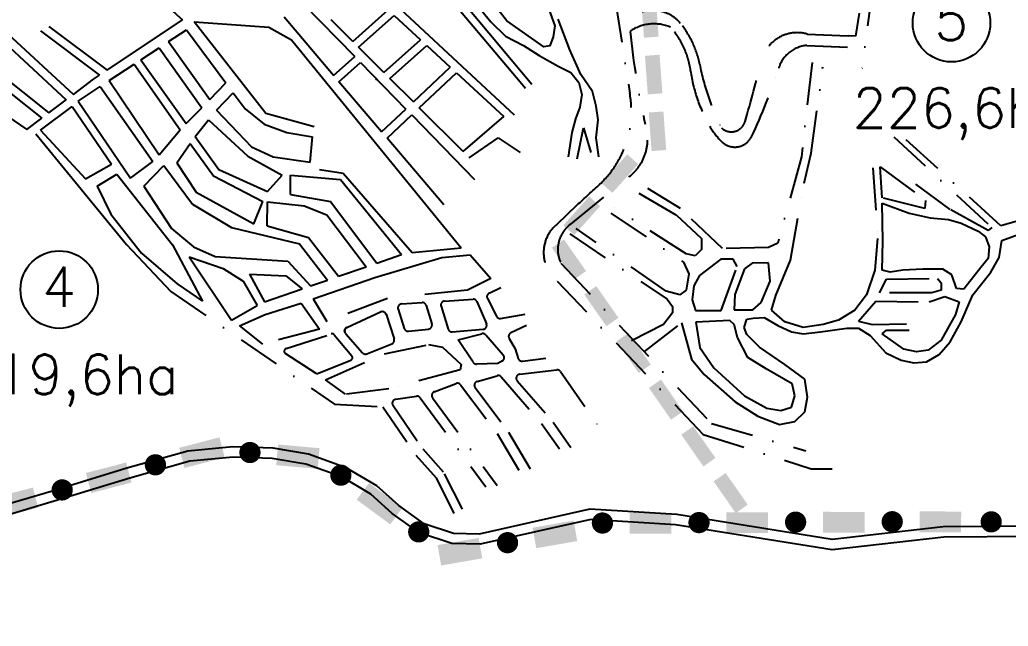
# Model space of a CAD drawing. Extents: x 549522 to 568491, y 7511769 to 7521280.
# Drawn here: x 555308 to 557048, y 7513205 to 7514272 of the extents above; entities that cross this region are included whole.
import ezdxf
from ezdxf.enums import TextEntityAlignment as Align

# ---------------------------------------------------------------- set-up
doc = ezdxf.new("R2010")
doc.units = 0
doc.header["$LTSCALE"] = 150
doc.header["$MEASUREMENT"] = 0
doc.linetypes.add('DASHDOT', pattern=[1, 0.5, -0.25, 0, -0.25])
for name, color, linetype in [('HATCH', 150, 'CONTINUOUS'), ('LIMITE-BACIA', 3, 'CONTINUOUS'), ('LIMITE-PROJETO', 1, 'CONTINUOUS'), ('PROJECAO2', 7, 'DASHDOT'), ('RUA', 7, 'CONTINUOUS'), ('TEXTO2', 5, 'CONTINUOUS')]:
    doc.layers.add(name, color=color, linetype=linetype)
doc.styles.get("Standard").update_dxf_attribs({"font": 'ROMANSBR.SHX'})

# ---------------------------------------------------------------- blocks, each defined once
blk = doc.blocks.new('C')
at = {"layer": 'LIMITE-BACIA'}
blk.add_solid([(-33.9, -12.9), (-34, 12.9), (34.2, -12.6), (34, 13.2)], dxfattribs=at)
blk = doc.blocks.new('R')
at = {"layer": 'LIMITE-PROJETO', "const_width": 18.7}
blk.add_lwpolyline([(-75.2, 0.3, 1), (-93.9, 0.4, 1)], format="xyb", close=True, dxfattribs=at)
at = {"layer": 'LIMITE-PROJETO'}
blk.add_solid([(36.9, 17.7), (36.6, -18.8), (-36.4, 18.3), (-36.6, -18.3)], dxfattribs=at)

msp = doc.modelspace()

# ---------------------------------------------------------------- hatches: boundary and pattern name
at = {"layer": 'HATCH'}
h = msp.add_hatch(dxfattribs=at)
h.set_pattern_fill('ANSI31', color=256, scale=25, style=0)
h.set_pattern_definition([(45, (0, 17552.9602), (-2.2097086912, 2.2097086912), [])])
h.paths.add_polyline_path([(558788.8, 7515520.7), (558801.3, 7515519.9), (558811.3, 7515516), (558878.7, 7515439), (558881.3, 7515433.4), (558881.3, 7515424.8), (558878.7, 7515418.7), (558871.4, 7515418.7), (558861.9, 7515423.5), (558792.7, 7515499.5), (558787.5, 7515504.7), (558785.3, 7515512.1), (558784.9, 7515518.1)], flags=0)
h.paths.add_polyline_path([(557584.9, 7515191.4), (557601.3, 7515215.5), (557620.6, 7515242.5), (557635.5, 7515256.9), (557649, 7515267.5), (557661.1, 7515272.3), (557670.7, 7515274.2), (557681.8, 7515275.2), (557689.5, 7515273.3), (557694.8, 7515268.9), (557696.7, 7515260.3), (557694.8, 7515252.1), (557688.5, 7515243), (557681.3, 7515231.4), (557667.8, 7515217.4), (557652.9, 7515204.4), (557638.4, 7515192.4), (557624.9, 7515181.3), (557611.4, 7515170.7), (557602.3, 7515163.5), (557594.6, 7515160.2), (557585.4, 7515159.7), (557578.7, 7515161.6), (557574.8, 7515165.9), (557574.8, 7515172.7), (557577.2, 7515178.9)], flags=16)
h.paths.add_polyline_path([(558115.4, 7515513.7), (558035.3, 7515575.5), (558035.7, 7515576.2), (558057.8, 7515605.1), (558090.2, 7515623.9), (558119.2, 7515637.5), (558143.1, 7515654.5), (558210.7, 7515704.9), (558247, 7515721), (558299.5, 7515734.5), (558322, 7515731.2), (558352.7, 7515729.5), (558373.6, 7515734.5), (558415.8, 7515748.2), (558456.7, 7515765.3), (558478.9, 7515773.8), (558494.2, 7515785.7), (558523.7, 7515798), (558550.4, 7515797.6), (558572.3, 7515789.9), (558608.4, 7515765.3), (558643, 7515733.3), (558708.2, 7515640.1), (558726, 7515622.2), (558775.4, 7515584.7), (558825.4, 7515544.3), (558876, 7515484.2), (559013.9, 7515307.6), (559102.7, 7515189.5), (559170.9, 7515082.2), (559225.4, 7515002.1), (559323.6, 7514841.1), (559397.4, 7514688.7), (559421.5, 7514661.4), (559465.8, 7514620.6), (559481.1, 7514606.9), (559503.2, 7514596.6), (559528.9, 7514593.3), (559553.3, 7514596.6), (559573.2, 7514606.9), (559617.5, 7514639.3), (559643.6, 7514668.8), (559716.4, 7514758.5), (559803.3, 7514864.1), (559862.9, 7514939.1), (560024.4, 7515156.3), (560242.1, 7515543.3), (560370.9, 7515698.8), (560401.6, 7515731.2), (560456.1, 7515763.5), (560507.3, 7515787.4), (560563.5, 7515804.4), (560626.3, 7515811.8), (560706.7, 7515814.7), (560780, 7515812.9), (560856.7, 7515801), (560989.6, 7515770.4), (561132.8, 7515721), (561221.5, 7515686.9), (561316.9, 7515640.9), (561403.9, 7515594.9), (561452, 7515561.5), (561492.5, 7515521.7), (561579.4, 7515436.5), (561630.6, 7515378.6), (561666.8, 7515346.8), (561782.3, 7515252.5), (561865.8, 7515187.8), (561916.9, 7515153.7), (561951.5, 7515135.3), (561983.4, 7515119.7), (562331.1, 7514990.2), (562373.7, 7514962.9), (562429.4, 7514907.1), (562569.6, 7514724.8), (562605.6, 7514687), (562645.9, 7514658.6), (562680.6, 7514647.8), (562713.8, 7514645.1), (562912.4, 7514701.1), (563130.5, 7514785.2), (563510.5, 7515065.2), (563799.9, 7515305.3), (563941.4, 7515456.6), (564344.5, 7515975), (564452.2, 7516190.4), (564558, 7516441.6), (564606.8, 7516600.9), (564730.2, 7516618.8), (564588, 7516244.9), (564512.2, 7516108.4), (564467.8, 7515995), (564418.3, 7515936.5), (564384.3, 7515855.1), (564295.9, 7515724.5), (564087.8, 7515532.7), (564057.8, 7515484), (563755.5, 7515150.7), (563541.5, 7514956), (563359.2, 7514838.3), (563249.3, 7514749.8), (563017.8, 7514615.2), (562908.4, 7514571.4), (562713.8, 7514553.8), (562678.8, 7514559.2), (562641.2, 7514573.2), (562614.1, 7514584.8), (562581.7, 7514605.2), (562554.1, 7514631.2), (562535.7, 7514659.7), (562505.9, 7514715.6), (562421.4, 7514813.1), (562384, 7514845.4), (562309.3, 7514894.6), (562206.7, 7514937.4), (562116.3, 7514962.9), (562056.7, 7514988.5), (561855.5, 7515088.1), (561752.7, 7515168.1), (561502.7, 7515402.3), (561235.8, 7515586.7), (560918, 7515701.9), (560718.9, 7515732.9), (560603.3, 7515716.4), (560527.5, 7515691.1), (560436.7, 7515624), (560361.3, 7515543.2), (560291.3, 7515403.2), (560067.2, 7515037.3), (559712.9, 7514589.9), (559680.6, 7514547.3), (559653.3, 7514523.5), (559634.5, 7514506.4), (559612.4, 7514492.8), (559568.9, 7514474.9), (559544.2, 7514470.7), (559509.7, 7514474.9), (559479.4, 7514480.9), (559446.2, 7514496), (559406.1, 7514520.1), (559361.8, 7514552.4), (559305.2, 7514603.2), (559234, 7514678.5), (559133.4, 7514797.7), (559031, 7514932.4), (558759, 7515370.4), (558732.8, 7515404.1), (558705.6, 7515429.7), (558695.3, 7515439.9), (558686.8, 7515474), (558676.6, 7515502.9), (558656.1, 7515537), (558628.9, 7515564.2), (558611.8, 7515579.6), (558594.8, 7515588.1), (558579.4, 7515591.5), (558555.6, 7515591.5), (558531.7, 7515579.6), (558499.3, 7515557.4), (558477.1, 7515533.6), (558460.1, 7515520), (558442.4, 7515505.8), (558431.1, 7515501.2), (558411.3, 7515495.5), (558367.5, 7515502.8), (558344.2, 7515514.9), (558301.6, 7515542.1), (558257.4, 7515560.5), (558220.6, 7515563.5), (558170.9, 7515548.7)])
h.paths.add_polyline_path([(558115.4, 7515513.7), (558035.3, 7515575.5), (558035.7, 7515576.2), (558057.8, 7515605.1), (558090.2, 7515623.9), (558119.2, 7515637.5), (558143.1, 7515654.5), (558210.7, 7515704.9), (558247, 7515721), (558299.5, 7515734.5), (558322, 7515731.2), (558352.7, 7515729.5), (558373.6, 7515734.5), (558415.8, 7515748.2), (558456.7, 7515765.3), (558478.9, 7515773.8), (558494.2, 7515785.7), (558523.7, 7515798), (558550.4, 7515797.6), (558572.3, 7515789.9), (558608.4, 7515765.3), (558643, 7515733.3), (558708.2, 7515640.1), (558726, 7515622.2), (558775.4, 7515584.7), (558825.4, 7515544.3), (558876, 7515484.2), (559013.9, 7515307.6), (559102.7, 7515189.5), (559170.9, 7515082.2), (559225.4, 7515002.1), (559323.6, 7514841.1), (559397.4, 7514688.7), (559421.5, 7514661.4), (559465.8, 7514620.6), (559481.1, 7514606.9), (559503.2, 7514596.6), (559528.9, 7514593.3), (559553.3, 7514596.6), (559573.2, 7514606.9), (559617.5, 7514639.3), (559643.6, 7514668.8), (559716.4, 7514758.5), (559803.3, 7514864.1), (559862.9, 7514939.1), (560024.4, 7515156.3), (560242.1, 7515543.3), (560370.9, 7515698.8), (560401.6, 7515731.2), (560456.1, 7515763.5), (560507.3, 7515787.4), (560563.5, 7515804.4), (560626.3, 7515811.8), (560706.7, 7515814.7), (560780, 7515812.9), (560856.7, 7515801), (560989.6, 7515770.4), (561132.8, 7515721), (561221.5, 7515686.9), (561316.9, 7515640.9), (561403.9, 7515594.9), (561452, 7515561.5), (561492.5, 7515521.7), (561579.4, 7515436.5), (561630.6, 7515378.6), (561666.8, 7515346.8), (561782.3, 7515252.5), (561865.8, 7515187.8), (561916.9, 7515153.7), (561951.5, 7515135.3), (561983.4, 7515119.7), (562331.1, 7514990.2), (562373.7, 7514962.9), (562429.4, 7514907.1), (562569.6, 7514724.8), (562605.6, 7514687), (562645.9, 7514658.6), (562680.6, 7514647.8), (562713.8, 7514645.1), (562912.4, 7514701.1), (563130.5, 7514785.2), (563510.5, 7515065.2), (563799.9, 7515305.3), (563941.4, 7515456.6), (564344.5, 7515975), (564452.2, 7516190.4), (564558, 7516441.6), (564606.8, 7516600.9), (564730.2, 7516618.8), (564588, 7516244.9), (564512.2, 7516108.4), (564467.8, 7515995), (564418.3, 7515936.5), (564384.3, 7515855.1), (564295.9, 7515724.5), (564087.8, 7515532.7), (564057.8, 7515484), (563755.5, 7515150.7), (563541.5, 7514956), (563359.2, 7514838.3), (563249.3, 7514749.8), (563017.8, 7514615.2), (562908.4, 7514571.4), (562713.8, 7514553.8), (562678.8, 7514559.2), (562641.2, 7514573.2), (562614.1, 7514584.8), (562581.7, 7514605.2), (562554.1, 7514631.2), (562535.7, 7514659.7), (562505.9, 7514715.6), (562421.4, 7514813.1), (562384, 7514845.4), (562309.3, 7514894.6), (562206.7, 7514937.4), (562116.3, 7514962.9), (562056.7, 7514988.5), (561855.5, 7515088.1), (561752.7, 7515168.1), (561502.7, 7515402.3), (561235.8, 7515586.7), (560918, 7515701.9), (560718.9, 7515732.9), (560603.3, 7515716.4), (560527.5, 7515691.1), (560436.7, 7515624), (560361.3, 7515543.2), (560291.3, 7515403.2), (560067.2, 7515037.3), (559712.9, 7514589.9), (559680.6, 7514547.3), (559653.3, 7514523.5), (559634.5, 7514506.4), (559612.4, 7514492.8), (559568.9, 7514474.9), (559544.2, 7514470.7), (559509.7, 7514474.9), (559479.4, 7514480.9), (559446.2, 7514496), (559406.1, 7514520.1), (559361.8, 7514552.4), (559305.2, 7514603.2), (559234, 7514678.5), (559133.4, 7514797.7), (559031, 7514932.4), (558759, 7515370.4), (558732.8, 7515404.1), (558705.6, 7515429.7), (558695.3, 7515439.9), (558686.8, 7515474), (558676.6, 7515502.9), (558656.1, 7515537), (558628.9, 7515564.2), (558611.8, 7515579.6), (558594.8, 7515588.1), (558579.4, 7515591.5), (558555.6, 7515591.5), (558531.7, 7515579.6), (558499.3, 7515557.4), (558477.1, 7515533.6), (558460.1, 7515520), (558442.4, 7515505.8), (558431.1, 7515501.2), (558411.3, 7515495.5), (558367.5, 7515502.8), (558344.2, 7515514.9), (558301.6, 7515542.1), (558257.4, 7515560.5), (558220.6, 7515563.5), (558170.9, 7515548.7)], flags=16)
edge = h.paths.add_edge_path()
edge.add_line((558015.6, 7515536), (558069.5, 7515484.6))
edge.add_line((552774.4, 7515293.8), (552926.4, 7515327.7))
edge.add_line((552926.4, 7515327.7), (553073.1, 7515393.4))
edge.add_line((553073.1, 7515393.4), (553467.4, 7515518.2))
edge.add_line((553467.4, 7515518.2), (553530.6, 7515539.9))
edge.add_line((553530.6, 7515539.9), (553611.2, 7515590))
edge.add_line((553611.2, 7515590), (553874.6, 7515740.2))
edge.add_line((553874.6, 7515740.2), (554053.2, 7515818.5))
edge.add_line((554053.2, 7515818.5), (554642.4, 7516074.8))
edge.add_line((554642.4, 7516074.8), (554713.7, 7516093.8))
edge.add_line((554713.7, 7516093.8), (554830.1, 7516108))
edge.add_line((554830.1, 7516108), (554953.7, 7516115.2))
edge.add_line((554953.7, 7516115.2), (555122.4, 7516122.3))
edge.add_line((555122.4, 7516122.3), (555238.8, 7516127))
edge.add_line((555238.8, 7516127), (555338.6, 7516131.8))
edge.add_line((555338.6, 7516131.8), (555440.8, 7516129.4))
edge.add_line((555440.8, 7516129.4), (555597.6, 7516124.7))
edge.add_line((555597.6, 7516124.7), (555854.2, 7516086.7))
edge.add_line((555854.2, 7516086.7), (555985.7, 7516050.5))
edge.add_line((555985.7, 7516050.5), (556147.1, 7515972.6))
edge.add_line((556147.1, 7515972.6), (556472.5, 7515726.6))
edge.add_line((556472.5, 7515726.6), (556745.3, 7515546.3))
edge.add_line((556745.3, 7515546.3), (556838.5, 7515494.1))
edge.add_line((556838.5, 7515494.1), (556952.2, 7515442.9))
edge.add_line((556952.2, 7515442.9), (557088.3, 7515400.5))
edge.add_line((557088.3, 7515400.5), (557248.2, 7515330.9))
edge.add_line((557248.2, 7515330.9), (557282.3, 7515317.3))
edge.add_line((557282.3, 7515317.3), (557309.5, 7515301.9))
edge.add_line((557309.5, 7515301.9), (557330, 7515281.5))
edge.add_line((557330, 7515281.5), (557353.4, 7515246.6))
edge.add_line((557353.4, 7515246.6), (557370.9, 7515230.4))
edge.add_line((557370.9, 7515230.4), (557429.5, 7515191.3))
edge.add_line((557429.5, 7515191.3), (557447.6, 7515181))
edge.add_line((557447.6, 7515181), (557468.1, 7515177.6))
edge.add_line((557468.1, 7515177.6), (557491.9, 7515177.6))
edge.add_line((557491.9, 7515177.6), (557509, 7515187.8))
edge.add_line((557509, 7515187.8), (557585.7, 7515249.1))
edge.add_line((557585.7, 7515249.1), (557638.5, 7515293.4))
edge.add_line((557638.5, 7515293.4), (557676, 7515315.6))
edge.add_line((557676, 7515315.6), (557718.6, 7515330.9))
edge.add_line((557718.6, 7515330.9), (557766.4, 7515339.4))
edge.add_line((557766.4, 7515339.4), (557812.4, 7515342.8))
edge.add_line((557812.4, 7515342.8), (557836.2, 7515347.9))
edge.add_line((557836.2, 7515347.9), (557851.6, 7515353))
edge.add_line((557851.6, 7515353), (557861.8, 7515359.8))
edge.add_line((557861.8, 7515359.8), (557899.3, 7515390.5))
edge.add_line((557899.3, 7515390.5), (557960.7, 7515465.5))
edge.add_line((557960.7, 7515465.5), (558013.5, 7515531.9))
edge.add_line((558013.5, 7515531.9), (558015.6, 7515536))
edge.add_line((558069.5, 7515484.6), (557989.4, 7515434.1))
edge.add_line((557989.4, 7515434.1), (557791.3, 7515218.4))
edge.add_line((557791.3, 7515218.4), (557720.3, 7515162.2))
edge.add_line((557720.3, 7515162.2), (557653.9, 7515106))
edge.add_line((557653.9, 7515106), (557572.5, 7515049.7))
edge.add_line((557572.5, 7515049.7), (557510, 7515021.3))
edge.add_line((557510, 7515021.3), (557462.9, 7515005.5))
edge.add_line((557462.9, 7515005.5), (557410.1, 7514990.2))
edge.add_line((557410.1, 7514990.2), (557346.3, 7514981.8))
edge.add_line((557346.3, 7514981.8), (557312.9, 7514987.4))
edge.add_line((557312.9, 7514987.4), (557287.4, 7515005.5))
edge.add_line((557287.4, 7515005.5), (557252, 7515053))
edge.add_line((557252, 7515053), (557243.1, 7515075.4))
edge.add_line((557243.1, 7515075.4), (557242, 7515097.7))
edge.add_line((557242, 7515097.7), (557248.2, 7515121.4))
edge.add_line((557248.2, 7515121.4), (557256.7, 7515143.5))
edge.add_line((557256.7, 7515143.5), (557261.8, 7515157.1))
edge.add_line((557261.8, 7515157.1), (557255, 7515179.3))
edge.add_line((557255, 7515179.3), (557243.1, 7515196.3))
edge.add_line((557243.1, 7515196.3), (557218.7, 7515220.8))
edge.add_line((557218.7, 7515220.8), (557183.4, 7515238.9))
edge.add_line((557183.4, 7515238.9), (557128.9, 7515262.7))
edge.add_line((557128.9, 7515262.7), (557062.4, 7515279.8))
edge.add_line((557062.4, 7515279.8), (556972, 7515296.8))
edge.add_line((556972, 7515296.8), (556926, 7515308.7))
edge.add_line((556926, 7515308.7), (556897.5, 7515318.6))
edge.add_line((556897.5, 7515318.6), (556780.1, 7515382.6))
edge.add_line((556780.1, 7515382.6), (556720.3, 7515417.5))
edge.add_line((556720.3, 7515417.5), (556494, 7515578.3))
edge.add_line((556494, 7515578.3), (556352, 7515703.5))
edge.add_line((556352, 7515703.5), (556191.4, 7515810.1))
edge.add_line((556191.4, 7515810.1), (556079.6, 7515874.2))
edge.add_line((556079.6, 7515874.2), (555928.3, 7515935.1))
edge.add_line((555928.3, 7515935.1), (555809.9, 7515966.3))
edge.add_line((555809.9, 7515966.3), (555712.9, 7515972.9))
edge.add_line((555712.9, 7515972.9), (555555, 7516009.1))
edge.add_line((555555, 7516009.1), (555347, 7516028.1))
edge.add_line((555347, 7516028.1), (555112.7, 7516010.7))
edge.add_line((555112.7, 7516010.7), (555028.8, 7515991))
edge.add_line((555028.8, 7515991), (554897.4, 7515984))
edge.add_line((554897.4, 7515984), (554283.9, 7515777.2))
edge.add_line((554283.9, 7515777.2), (553797.8, 7515557.2))
edge.add_line((553797.8, 7515557.2), (553445.1, 7515437.1))
edge.add_line((553445.1, 7515437.1), (553000.1, 7515236.8))
edge.add_line((553000.1, 7515236.8), (552732.4, 7515162.2))
edge.add_line((552732.4, 7515162.2), (552616.5, 7515162.2))
edge.add_line((552616.5, 7515162.2), (552393.1, 7515185.9))
edge.add_line((552393.1, 7515185.9), (552178.5, 7515224))
edge.add_line((552178.5, 7515224), (551991.6, 7515203.3))
edge.add_line((551991.6, 7515203.3), (551861, 7515168.9))
edge.add_line((551861, 7515168.9), (551264.8, 7514941.9))
edge.add_line((551264.8, 7514941.9), (551036.4, 7514890.6))
edge.add_line((551036.4, 7514890.6), (550787.9, 7514843.2))
edge.add_line((550787.9, 7514843.2), (550421.2, 7514795.5))
edge.add_line((550421.2, 7514795.5), (550352.2, 7514765.9))
edge.add_line((550352.2, 7514765.9), (550321.8, 7514741))
edge.add_line((550321.8, 7514741), (550287.5, 7514701.3))
edge.add_line((550287.5, 7514701.3), (550231.5, 7514507.4))
edge.add_line((550231.5, 7514507.4), (550215.7, 7514386.1))
edge.add_line((550215.7, 7514386.1), (550215.7, 7514243.6))
edge.add_line((550215.7, 7514243.6), (550250, 7514060.6))
edge.add_line((550250, 7514060.6), (550291.2, 7513954.7))
edge.add_line((550291.2, 7513954.7), (550419.6, 7513764.5))
edge.add_line((550419.6, 7513764.5), (550456.5, 7513658))
edge.add_line((550456.5, 7513658), (550464.7, 7513625.5))
edge.add_line((550464.7, 7513625.5), (550466.9, 7513595.6))
edge.add_line((550466.9, 7513595.6), (550461.3, 7513547.3))
edge.add_line((550461.3, 7513547.3), (550436.7, 7513494.8))
edge.add_line((550436.7, 7513494.8), (550413.6, 7513469.1))
edge.add_line((550413.6, 7513469.1), (550373.5, 7513435.8))
edge.add_line((550373.5, 7513435.8), (549938.5, 7513252.2))
edge.add_line((549938.5, 7513252.2), (549789.5, 7513204.8))
edge.add_line((552677, 7515572.2), (552714, 7515580.3))
edge.add_line((552726.4, 7515288.7), (552675.7, 7515271.8))
edge.add_line((552675.7, 7515271.8), (552540, 7515265.4))
edge.add_line((552540, 7515265.4), (552271.7, 7515295.3))
edge.add_line((552271.7, 7515295.3), (552183.3, 7515291.9))
edge.add_line((552183.3, 7515291.9), (552108.4, 7515288.5))
edge.add_line((552108.4, 7515288.5), (552013.1, 7515288.5))
edge.add_line((552013.1, 7515288.5), (551921.2, 7515295.3))
edge.add_line((551921.2, 7515295.3), (551832.7, 7515298.7))
edge.add_line((551832.7, 7515298.7), (551747.7, 7515288.5))
edge.add_line((551747.7, 7515288.5), (551577.8, 7515227.8))
edge.add_line((551577.8, 7515227.8), (551355.8, 7515105.9))
edge.add_line((551355.8, 7515105.9), (551132.3, 7515022.1))
edge.add_line((551132.3, 7515022.1), (550956.1, 7514975.1))
edge.add_line((550956.1, 7514975.1), (550833.9, 7514922))
edge.add_line((550833.9, 7514922), (550460.7, 7514855.9))
edge.add_line((550460.7, 7514855.9), (550304.7, 7514802.2))
edge.add_line((550304.7, 7514802.2), (550246.9, 7514778.4))
edge.add_line((550246.9, 7514778.4), (550206, 7514752.9))
edge.add_line((550206, 7514752.9), (550175.2, 7514700.1))
edge.add_line((550175.2, 7514700.1), (550119.6, 7514421.9))
edge.add_line((550119.6, 7514421.9), (550126.9, 7514226.9))
edge.add_line((550126.9, 7514226.9), (550172.8, 7513956.4))
edge.add_line((550172.8, 7513956.4), (550290.8, 7513691))
edge.add_line((550290.8, 7513691), (550314.4, 7513623.6))
edge.add_line((550314.4, 7513623.6), (550314.4, 7513566.4))
edge.add_line((550314.4, 7513566.4), (550289.3, 7513497.3))
edge.add_line((550289.3, 7513497.3), (550185.6, 7513430.3))
edge.add_line((550185.6, 7513430.3), (549840.2, 7513347))
edge.add_line((549840.2, 7513347), (549787.8, 7513319.1))
edge.add_line((552258.5, 7515294.8), (552290.8, 7515353.8))
edge.add_line((552290.8, 7515353.8), (552310.4, 7515386.1))
edge.add_line((552310.4, 7515386.1), (552327.8, 7515411.6))
edge.add_line((552327.8, 7515411.6), (552346.3, 7515428.9))
edge.add_line((552346.3, 7515428.9), (552362.5, 7515442.8))
edge.add_line((552362.5, 7515442.8), (552384.4, 7515452))
edge.add_line((552384.4, 7515452), (552406.4, 7515457.8))
edge.add_line((552406.4, 7515457.8), (552436.5, 7515461.2))
edge.add_line((552436.5, 7515461.2), (552466.5, 7515457.8))
edge.add_line((552466.5, 7515457.8), (552497.7, 7515452))
edge.add_line((552497.7, 7515452), (552531.3, 7515445.1))
edge.add_line((552531.3, 7515445.1), (552552.1, 7515443.9))
edge.add_line((552552.1, 7515443.9), (552569.4, 7515443.9))
edge.add_line((552569.4, 7515443.9), (552587.9, 7515450.8))
edge.add_line((552587.9, 7515450.8), (552613.4, 7515465.9))
edge.add_line((552613.4, 7515465.9), (552637.6, 7515485.5))
edge.add_line((552637.6, 7515485.5), (552653.8, 7515502.8))
edge.add_line((552653.8, 7515502.8), (552668.9, 7515520.2))
edge.add_line((552668.9, 7515520.2), (552675.8, 7515534))
edge.add_line((552675.8, 7515534), (552678.1, 7515549.1))
edge.add_line((552678.1, 7515549.1), (552677, 7515572.2))
edge.add_line((552276, 7515294.8), (552305.8, 7515342.2))
edge.add_line((552305.8, 7515342.2), (552327.8, 7515374.6))
edge.add_line((552327.8, 7515374.6), (552342.8, 7515396.5))
edge.add_line((552342.8, 7515396.5), (552359, 7515411.6))
edge.add_line((552359, 7515411.6), (552374, 7515425.4))
edge.add_line((552374, 7515425.4), (552390.2, 7515437))
edge.add_line((552390.2, 7515437), (552408.7, 7515443.9))
edge.add_line((552408.7, 7515443.9), (552428.4, 7515447.4))
edge.add_line((552428.4, 7515447.4), (552449.2, 7515443.9))
edge.add_line((552449.2, 7515443.9), (552466.5, 7515439.3))
edge.add_line((552466.5, 7515439.3), (552485, 7515434.7))
edge.add_line((552485, 7515434.7), (552502.4, 7515430))
edge.add_line((552502.4, 7515430), (552520.9, 7515425.4))
edge.add_line((552520.9, 7515425.4), (552539.4, 7515423.1))
edge.add_line((552539.4, 7515423.1), (552553.2, 7515423.1))
edge.add_line((552553.2, 7515423.1), (552567.1, 7515425.4))
edge.add_line((552567.1, 7515425.4), (552585.6, 7515431.2))
edge.add_line((552585.6, 7515431.2), (552607.6, 7515438.1))
edge.add_line((552607.6, 7515438.1), (552622.6, 7515449.7))
edge.add_line((552622.6, 7515449.7), (552640, 7515464.7))
edge.add_line((552640, 7515464.7), (552653.8, 7515479.7))
edge.add_line((552653.8, 7515479.7), (552673.5, 7515500.5))
edge.add_line((552673.5, 7515500.5), (552682.7, 7515515.6))
edge.add_line((552682.7, 7515515.6), (552686.2, 7515528.3))
edge.add_line((552686.2, 7515528.3), (552687.4, 7515542.1))
edge.add_line((552687.4, 7515542.1), (552696.6, 7515531.7))
edge.add_line((552696.6, 7515531.7), (552704.7, 7515520.2))
edge.add_line((552704.7, 7515520.2), (552704.7, 7515507.5))
edge.add_line((552704.7, 7515507.5), (552700.1, 7515490.1))
edge.add_line((552700.1, 7515490.1), (552694.3, 7515472.8))
edge.add_line((552694.3, 7515472.8), (552686.2, 7515450.8))
edge.add_line((552686.2, 7515450.8), (552685.1, 7515437))
edge.add_line((552685.1, 7515437), (552692, 7515420.8))
edge.add_line((552692, 7515420.8), (552696.6, 7515408.1))
edge.add_line((552696.6, 7515408.1), (552704.7, 7515386.1))
edge.add_line((552704.7, 7515386.1), (552712.8, 7515371.1))
edge.add_line((552712.8, 7515371.1), (552720.9, 7515356.1))
edge.add_line((552720.9, 7515356.1), (552727.8, 7515339.9))
edge.add_line((552727.8, 7515339.9), (552731.3, 7515323.7))
edge.add_line((552731.3, 7515323.7), (552729, 7515308.7))
edge.add_line((552729, 7515308.7), (552726.4, 7515288.7))
edge.add_line((552714, 7515580.3), (552726.7, 7515562.9))
edge.add_line((552726.7, 7515562.9), (552735.9, 7515549.1))
edge.add_line((552735.9, 7515549.1), (552741.7, 7515536.4))
edge.add_line((552741.7, 7515536.4), (552744, 7515524.8))
edge.add_line((552744, 7515524.8), (552739.4, 7515512.1))
edge.add_line((552739.4, 7515512.1), (552727.8, 7515501.7))
edge.add_line((552727.8, 7515501.7), (552717.4, 7515490.1))
edge.add_line((552717.4, 7515490.1), (552710.5, 7515478.6))
edge.add_line((552710.5, 7515478.6), (552708.2, 7515465.9))
edge.add_line((552708.2, 7515465.9), (552710.5, 7515454.3))
edge.add_line((552710.5, 7515454.3), (552710.5, 7515438.1))
edge.add_line((552710.5, 7515438.1), (552716.3, 7515422))
edge.add_line((552716.3, 7515422), (552726.7, 7515406.9))
edge.add_line((552726.7, 7515406.9), (552737.1, 7515386.1))
edge.add_line((552737.1, 7515386.1), (552745.2, 7515367.7))
edge.add_line((552745.2, 7515367.7), (552749.8, 7515351.5))
edge.add_line((552749.8, 7515351.5), (552753.3, 7515333))
edge.add_line((552753.3, 7515333), (552756.7, 7515318))
edge.add_line((552756.7, 7515318), (552760.2, 7515307.6))
edge.add_line((552760.2, 7515307.6), (552766, 7515298.3))
edge.add_line((552766, 7515298.3), (552774.4, 7515293.8))
edge.add_line((549789.5, 7513204.8), (549787.8, 7513319.1))

# ---------------------------------------------------------------- linework, layer by layer
at = {"layer": 'LIMITE-PROJETO', "const_width": 18.7}
for points in [[(557026.9, 7513390.3, 1), (557008.6, 7513386.6, 1)], [(556019.5, 7513372.4, 1), (556001.1, 7513369.2, 1)]]:
    msp.add_lwpolyline(points, format="xyb", close=True, dxfattribs=at)
at = {"layer": 'LIMITE-PROJETO'}
msp.add_solid([(556115.7, 7513360.2), (556122, 7513324.2), (556043.5, 7513347.6), (556049.8, 7513311.6)], dxfattribs=at)
at = {"layer": 'PROJECAO2'}
for p, q in [((556356.2, 7514306.8), (556381.7, 7514142.4)), ((556694, 7514247), (556765.9, 7514243.8)), ((556693.1, 7514227), (556765, 7514223.8)), ((556702.7, 7514196.7), (556683.6, 7514030.7)), ((556700.9, 7514037.5), (556721.5, 7514189.2)), ((556846.4, 7514065.8), (557018.9, 7513906.3)), ((557034.9, 7513909.5), (556857.6, 7514070.6)), ((556683.6, 7514030.7), (556642, 7513879.1)), ((556688.3, 7513984.5), (556700.9, 7514037.5)), ((556809.7, 7514011.6), (556817.7, 7513887.1)), ((556825.7, 7513958.9), (556822.5, 7514013.2)), ((556822.5, 7514013.2), (556902.3, 7513954.1)), ((556945.4, 7513938.2), (556836.9, 7514018)), ((556277.9, 7513912.6), (556380.1, 7513995.6)), ((556471.2, 7513939.8), (556413.7, 7513974.9)), ((556664.4, 7513848.8), (556688.3, 7513984.5)), ((556397.7, 7513966.9), (556463.2, 7513928.6)), ((556900.7, 7513939.8), (556825.7, 7513958.9)), ((556254, 7513912.6), (556289.1, 7513946.2)), ((556480.8, 7513860), (556354.6, 7513941.4)), ((556544.6, 7513869.6), (556471.2, 7513939.8)), ((556825.7, 7513949.3), (556873.6, 7513931.8)), ((556827.3, 7513882.3), (556825.7, 7513949.3)), ((556902.3, 7513954.1), (556900.7, 7513939.8)), ((556348.2, 7513931.8), (556476, 7513845.6)), ((556463.2, 7513928.6), (556507.9, 7513887.1)), ((556873.6, 7513931.8), (556910.3, 7513923.8)), ((556910.3, 7513923.8), (556942.3, 7513920.6)), ((557012.5, 7513901.5), (556945.4, 7513938.2)), ((556445.6, 7513794.6), (556287.5, 7513904.7)), ((556942.3, 7513920.6), (556964.6, 7513914.2)), ((556964.6, 7513914.2), (556994.9, 7513899.9)), ((557018.9, 7513906.3), (557012.5, 7513901.5)), ((557063.6, 7513917.4), (557034.9, 7513909.5)), ((556276.4, 7513895.1), (556447.2, 7513780.2)), ((556507.9, 7513887.1), (556507.9, 7513868)), ((556817.7, 7513887.1), (556812.9, 7513831.3)), ((556994.9, 7513899.9), (557007.7, 7513890.3)), ((557007.7, 7513890.3), (557014.1, 7513872.7)), ((557036.5, 7513883.9), (557071.6, 7513896.7)), ((556626.1, 7513871.2), (556544.6, 7513869.6)), ((556642, 7513879.1), (556626.1, 7513871.2)), ((556825.7, 7513831.3), (556827.3, 7513882.3)), ((557014.1, 7513872.7), (557012.5, 7513852)), ((557031.7, 7513853.6), (557036.5, 7513883.9)), ((556100.7, 7513858.4), (556137.4, 7513816.9)), ((556496.7, 7513856.8), (556480.8, 7513860)), ((556507.9, 7513868), (556496.7, 7513856.8)), ((557017.3, 7513828.1), (557031.7, 7513853.6)), ((556260.4, 7513844), (556525.5, 7513561.6)), ((556476, 7513845.6), (556485.5, 7513824.9)), ((556638.8, 7513786.6), (556664.4, 7513848.8)), ((556999.7, 7513836), (556969.4, 7513797.7)), ((557012.5, 7513852), (556999.7, 7513836)), ((556485.5, 7513824.9), (556480.8, 7513796.1)), ((556812.9, 7513831.3), (556798.5, 7513788.2)), ((556840.1, 7513828.1), (556825.7, 7513831.3)), ((556862.4, 7513831.3), (556840.1, 7513828.1)), ((556897.5, 7513832.9), (556862.4, 7513831.3)), ((556932.7, 7513832.9), (556897.5, 7513832.9)), ((556948.6, 7513823.3), (556932.7, 7513832.9)), ((556956.6, 7513799.3), (556948.6, 7513823.3)), ((556985.4, 7513788.2), (557017.3, 7513828.1)), ((556137.4, 7513816.9), (556095.9, 7513796.1)), ((556134.3, 7513791), (556155, 7513800.8)), ((556254, 7513812.1), (556511.1, 7513542.4)), ((556820.9, 7513791.4), (556833.7, 7513815.3)), ((556833.7, 7513815.3), (556923.1, 7513816.9)), ((556923.1, 7513816.9), (556929.5, 7513808.9)), ((556929.5, 7513808.9), (556929.5, 7513796.1)), ((555574, 7513794.1), (555862.3, 7513595.3)), ((556095.9, 7513796.1), (555955.4, 7513781.8)), ((556469.6, 7513788.2), (556445.6, 7513794.6)), ((556480.8, 7513796.1), (556469.6, 7513788.2)), ((556630.9, 7513761), (556638.8, 7513786.6)), ((556798.5, 7513788.2), (556777.8, 7513761)), ((556913.5, 7513791.4), (556820.9, 7513791.4)), ((556908.7, 7513775.4), (556935.9, 7513785)), ((556929.5, 7513796.1), (556913.5, 7513791.4)), ((556935.9, 7513785), (556961.4, 7513775.4)), ((556969.4, 7513797.7), (556956.6, 7513799.3)), ((556964.6, 7513740.3), (556985.4, 7513788.2)), ((555803.1, 7513773.6), (555835.9, 7513727.7)), ((555824.6, 7513781), (555848.6, 7513741)), ((555955.4, 7513781.8), (555848.6, 7513741)), ((555980.1, 7513772), (556016.2, 7513774.4)), ((556023.3, 7513769.5), (556033.4, 7513736.9)), ((556049.5, 7513767.9), (556062.1, 7513727.8)), ((556055.8, 7513777), (556105.8, 7513780.3)), ((556112.7, 7513776), (556129.3, 7513737)), ((556131.1, 7513781.5), (556147, 7513750.2)), ((556447.2, 7513780.2), (556456.8, 7513767.4)), ((556456.8, 7513767.4), (556456.8, 7513756.3)), ((556784.2, 7513741.9), (556814.5, 7513777)), ((556814.5, 7513777), (556908.7, 7513775.4)), ((556961.4, 7513775.4), (556955, 7513753.1)), ((555884, 7513730.6), (555943.2, 7513757.9)), ((555952.7, 7513753.7), (555966.8, 7513710.3)), ((555973.9, 7513762.9), (555984.9, 7513728.7)), ((556154.4, 7513746.5), (556197.4, 7513753.9)), ((556456.8, 7513756.3), (556440.8, 7513735.5)), ((556598.9, 7513746.7), (556618.1, 7513748.3)), ((556618.1, 7513748.3), (556642, 7513733.9)), ((556654.8, 7513740.3), (556630.9, 7513761)), ((556777.8, 7513761), (556749, 7513743.5)), ((556955, 7513753.1), (556929.5, 7513708.4)), ((555695.1, 7513733.2), (555735.1, 7513701.3)), ((556440.8, 7513735.5), (556384.9, 7513706.8)), ((556407.2, 7513687.6), (556472.8, 7513738.7)), ((556472.8, 7513738.7), (556490.3, 7513674.9)), ((556583, 7513730.7), (556587.7, 7513745.1)), ((556587.7, 7513718), (556583, 7513730.7)), ((556587.7, 7513745.1), (556598.9, 7513746.7)), ((556642, 7513733.9), (556666, 7513722.7)), ((556686.8, 7513730.7), (556654.8, 7513740.3)), ((556721.9, 7513735.5), (556686.8, 7513730.7)), ((556749, 7513743.5), (556721.9, 7513735.5)), ((556784.2, 7513741.9), (556808.1, 7513735.5)), ((556808.1, 7513735.5), (556868.8, 7513737.1)), ((556945.4, 7513705.2), (556964.6, 7513740.3)), ((555835.9, 7513727.7), (555735.1, 7513701.3)), ((555777, 7513693.4), (555856.2, 7513719.2)), ((555861.6, 7513717.7), (555892.5, 7513680.6)), ((555881.7, 7513719.6), (555911.3, 7513686.1)), ((555992.3, 7513723.9), (556027.5, 7513727.8)), ((556069.3, 7513722.9), (556123.4, 7513727.3)), ((556610.1, 7513695.6), (556587.7, 7513718)), ((556666, 7513722.7), (556686.8, 7513719.5)), ((556686.8, 7513719.5), (556717.1, 7513722.7)), ((556717.1, 7513722.7), (556763.4, 7513729.1)), ((556763.4, 7513729.1), (556784.2, 7513729.1)), ((556784.2, 7513729.1), (556804.9, 7513716.4)), ((556804.9, 7513716.4), (556832.1, 7513686)), ((556825.7, 7513719.5), (556833.7, 7513725.9)), ((556864, 7513692.4), (556825.7, 7513719.5)), ((556833.7, 7513725.9), (556873.6, 7513725.9)), ((555919.1, 7513684.2), (555962.8, 7513701.6)), ((556929.5, 7513708.4), (556907.1, 7513690.8)), ((556926.3, 7513682.8), (556945.4, 7513705.2)), ((555775.8, 7513684.5), (555829, 7513650.4)), ((556654.8, 7513665.3), (556610.1, 7513695.6)), ((556832.1, 7513686), (556859.2, 7513673.3)), ((556886.4, 7513687.6), (556864, 7513692.4)), ((556907.1, 7513690.8), (556886.4, 7513687.6)), ((556903.9, 7513670.1), (556926.3, 7513682.8)), ((555833.6, 7513650), (555890.5, 7513672.8)), ((556490.3, 7513674.9), (556512.7, 7513647.7)), ((556689.9, 7513639.8), (556654.8, 7513665.3)), ((556859.2, 7513673.3), (556881.6, 7513668.5)), ((556881.6, 7513668.5), (556903.9, 7513670.1)), ((556113.1, 7513635.7), (556148.3, 7513645.7)), ((556155.5, 7513643.6), (556226.5, 7513561.8)), ((556188, 7513648.2), (556253.1, 7513655.9)), ((556259.6, 7513653), (556324.8, 7513559.6)), ((556512.7, 7513647.7), (556567, 7513599.9)), ((556037.7, 7513617.5), (556076, 7513631.9)), ((556084, 7513629.6), (556148.3, 7513544)), ((556183.5, 7513636.7), (556246.6, 7513564.1)), ((556694.7, 7513607.8), (556689.9, 7513639.8)), ((555969.7, 7513604.1), (556006.2, 7513609.5)), ((556109.5, 7513624.7), (556168.4, 7513546.2)), ((555862.3, 7513595.3), (555947.2, 7513590.9)), ((555965, 7513593.2), (556018.5, 7513515.1)), ((556012.9, 7513606.8), (556128.2, 7513450.2)), ((556034.5, 7513606.8), (556148.3, 7513452.4)), ((556567, 7513599.9), (556606.9, 7513574.3)), ((556689.9, 7513582.3), (556694.7, 7513607.8)), ((555947.2, 7513590.9), (556005.3, 7513506)), ((556606.9, 7513574.3), (556645.2, 7513560)), ((556672.4, 7513564.8), (556689.9, 7513582.3)), ((556226.5, 7513561.8), (556257.8, 7513517.2)), ((556246.6, 7513564.1), (556277.9, 7513519.4)), ((556525.5, 7513561.6), (556691.5, 7513513.7)), ((556645.2, 7513560), (556672.4, 7513564.8)), ((556148.3, 7513544), (556186.3, 7513479.2)), ((556168.4, 7513546.2), (556206.4, 7513481.5)), ((556511.1, 7513542.4), (556701.1, 7513481.8)), ((556005.3, 7513506), (556041, 7513465.8)), ((556017.2, 7513516.7), (556053, 7513476.5)), ((556055.3, 7513473), (556086.6, 7513410.5)), ((556701.1, 7513481.8), (556737.9, 7513481.8)), ((556041, 7513465.8), (556072.3, 7513403.3))]:
    msp.add_line(p, q, dxfattribs=at)
for points in [[(556563.9, 7514487.4), (556588.9, 7514522.1), (556601.4, 7514527.6), (556616.7, 7514527.6), (556630.6, 7514517.9), (556643.1, 7514505.4), (556654.2, 7514498.5), (556669.5, 7514495.7), (556682, 7514498.5), (556698.6, 7514515.1), (556727.8, 7514540.1), (556750, 7514545.7), (556775, 7514547.1), (556791.7, 7514541.5), (556801.4, 7514531.8), (556804.2, 7514512.4), (556811.1, 7514468), (556808.3, 7514431.9), (556779.2, 7514243.2), (556765.9, 7514243.8)], [(556875, 7514452.7), (556865.3, 7514486), (556856.9, 7514499.9), (556845.8, 7514504), (556834.7, 7514499.9), (556829.2, 7514484.6), (556790.3, 7514186.3)], [(556497.2, 7513760.6), (556542.7, 7513760.6), (556570.4, 7513837.7), (556563.5, 7513850.6), (556541.8, 7513850.6), (556504.2, 7513821.9), (556494.3, 7513804.1), (556491.3, 7513779.4), (556497.2, 7513760.6)], [(556565.5, 7513761.6), (556598.1, 7513761.6), (556613, 7513774.4), (556628.8, 7513812), (556625.9, 7513844.6), (556597.2, 7513843.6), (556583.3, 7513833.8), (556566.5, 7513788.3), (556565.5, 7513761.6)], [(556498.2, 7513739.8), (556505.1, 7513695.3), (556529.9, 7513659.7), (556583.3, 7513610.3), (556622.9, 7513588.6), (556647.6, 7513584.6), (556666.4, 7513590.5), (556672.4, 7513610.3), (556667.4, 7513631.1), (556621.9, 7513657.8), (556589.2, 7513677.5), (556571.4, 7513713.1), (556565.5, 7513735.9), (556557.6, 7513742.8), (556498.2, 7513739.8)], [(555846.4, 7513638.6), (555950.1, 7513684), (556027.2, 7513700.3), (556052.1, 7513696), (556084.7, 7513665.2), (556082.9, 7513655.8), (555957.8, 7513622.3), (555881.5, 7513612.9), (555846.4, 7513638.6)]]:
    msp.add_lwpolyline(points, dxfattribs=at)
for points in [[(556199.7, 7513734.1), (556172.5, 7513721.2, 0.437045), (556169.4, 7513711.4), (556180, 7513692.9), (556185.3, 7513676.1, 0.363506), (556192.9, 7513671.3), (556233.7, 7513676.8)], [(556079.6, 7513709), (556121.1, 7513719.6, -0.281673), (556128.1, 7513717.4), (556159.1, 7513682.2, -0.471192), (556157.4, 7513671.6), (556149.5, 7513666.9), (556112.1, 7513666.1, -0.256463), (556106.1, 7513669.2), (556079.6, 7513709)]]:
    msp.add_lwpolyline(points, format="xyb", dxfattribs=at)
at = {"layer": 'PROJECAO2', "linetype": 'CONTINUOUS'}
for points in [[(557086.4, 7513380.6), (556933, 7513379.7), (556738, 7513357.4), (556464.4, 7513401.1), (556311.4, 7513410.6), (556116.7, 7513366.9), (556071.6, 7513368), (556020.1, 7513385.2), (555975.1, 7513417.3), (555936.5, 7513451.6), (555882.8, 7513483.8), (555816.3, 7513507.4), (555754.1, 7513518.1), (555683.3, 7513520.3), (555603.9, 7513512.8), (555496.6, 7513482.7), (555363.6, 7513442), (555269.1, 7513414.1)], [(557086.4, 7513362.6), (556934.1, 7513361.7), (556737.6, 7513339.3), (556462.4, 7513383.2), (556312.9, 7513392.5), (556118.5, 7513348.9), (556068.5, 7513350.1), (556011.9, 7513368.9), (555963.8, 7513403.2), (555925.8, 7513437.1), (555875.1, 7513467.4), (555811.7, 7513489.9), (555752.3, 7513500.2), (555683.8, 7513502.2), (555607.2, 7513495), (555501.6, 7513465.5), (555368.7, 7513424.8), (555272.2, 7513396.2), (555223.6, 7513388.5), (555179.3, 7513387.2)]]:
    msp.add_lwpolyline(points, dxfattribs=at)
at = {"layer": 'PROJECAO2'}
for centre, radius, start, end in [((556422, 7514225.3), 63.4, 39.1833, 110.9728), ((556424.4, 7514190.6), 74.3, 66.8687, 124.704), ((556344.7, 7514162.6), 145.4, 7.7948, 41.4812), ((556345.5, 7514162.9), 162.1, 10.8797, 39.1833), ((557819.1, 7514403), 1444.9, 186.0096, 192.5832), ((556676.5, 7514184.3), 65.1, 74.4197, 166.11), ((556698.3, 7514170), 57.2, 95.1317, 162.6001), ((556918.5, 7514273), 421.3, 190.8797, 206.993), ((553952.6, 7514857.8), 2740.8, 343.7953, 346.11), ((555784.7, 7514456.3), 900.1, 334.2919, 342.6001), ((556751, 7514218.2), 264.7, 187.7948, 210.222), ((556208, 7514111.3), 176.5, 313.2972, 10.1543), ((556329.7, 7514062), 83.4, 307.2154, 18.2801), ((556640, 7514153.6), 136.2, 210.222, 224.6256), ((556560.4, 7514100), 25.1, 226.3226, 343.7953), ((556566.5, 7514081), 32.9, 224.6256, 332.5944), ((554811.5, 7515593.4), 2212.8, 311.893, 313.2972), ((556294.6, 7513862.4), 64.6, 128.9614, 231.0386), ((556310.2, 7513867.8), 55.2, 125.7596, 205.5235), ((556137.3, 7513784.7), 7, 115.3314, 206.9023), ((555980.6, 7513765), 7, 93.7492, 197.7824), ((556016.6, 7513767.4), 7, 17.2268, 93.7492), ((556056.2, 7513770), 7, 93.7492, 197.3649), ((556106.3, 7513773.3), 7, 23.0024, 93.7492), ((556153.2, 7513753.4), 7, 206.9023, 279.776), ((555886.9, 7513724.3), 7, 114.7606, 221.4105), ((556026.7, 7513734.8), 7, 276.336, 17.2268), ((556122.9, 7513734.2), 7, 274.5709, 23.0024), ((555857.8, 7513714.5), 5, 39.8243, 108.0231), ((555885.3, 7513724.6), 6, 114.7606, 221.4105), ((555991.5, 7513730.9), 7, 197.7824, 276.336), ((556068.7, 7513729.9), 7, 197.3649, 274.5709), ((555960.2, 7513708.1), 7, 291.7883, 17.9985), ((555778.5, 7513688.7), 5, 108.0231, 237.3564), ((555888.7, 7513677.4), 5, 291.7883, 39.8243), ((555916.6, 7513690.7), 7, 221.4105, 291.7883), ((555831.7, 7513654.6), 5, 237.3564, 291.7883), ((556150.2, 7513639), 7, 40.9906, 105.9353), ((556188.8, 7513641.3), 7, 96.7617, 220.9906), ((556253.9, 7513649), 7, 34.9204, 96.7617), ((556078.4, 7513625.4), 7, 36.8882, 110.6463), ((556115.1, 7513628.9), 7, 105.9353, 216.8882), ((556007.2, 7513602.6), 7, 36.3754, 98.4834), ((556040.2, 7513611), 7, 110.6463, 216.3754), ((555970.7, 7513597.2), 7, 98.4834, 214.3981)]:
    msp.add_arc(centre, radius, start, end, dxfattribs=at)
at = {"layer": 'RUA'}
for p, q in [((555895.2, 7514510.5), (556198.1, 7514152)), ((556209.3, 7514158.4), (555969.8, 7514444.1)), ((556178.9, 7514104.1), (555942.6, 7514324.4)), ((555806.9, 7514300.4), (555897.7, 7514207.3)), ((555894.1, 7514234), (555956.5, 7514289.6)), ((556113.5, 7514297.2), (556137.4, 7514268.5)), ((555461.9, 7514183.3), (555594.7, 7514271.8)), ((555860.5, 7514174.1), (555773.3, 7514276.5)), ((555894.1, 7514234), (555856, 7514272.1)), ((555904.4, 7514223.7), (555967.2, 7514279.7)), ((555967.2, 7514279.7), (556013.6, 7514236.8)), ((556276.4, 7514219), (556255.6, 7514273.3)), ((555344.8, 7514252.4), (555448.7, 7514174.5)), ((555359.3, 7514260.2), (555461.9, 7514183.3)), ((555569.9, 7514233.7), (555601.7, 7514254.6)), ((555601.7, 7514254.6), (555670.7, 7514161.3)), ((555615.2, 7514268.5), (555746.2, 7514258.9)), ((555741.4, 7514107.3), (555615.2, 7514268.5)), ((555746.2, 7514258.9), (555786.1, 7514236.6)), ((556137.4, 7514268.5), (556163, 7514243)), ((555272.8, 7514239.3), (555389.9, 7514131.3)), ((555287.2, 7514247.1), (555402.6, 7514140.8)), ((555786.1, 7514236.6), (556084.9, 7513870.9)), ((555949, 7514179.2), (556013.6, 7514236.8)), ((556163, 7514243), (556194.9, 7514227)), ((555194.2, 7514219.6), (555347, 7514099.1)), ((555208.6, 7514227.5), (555359.5, 7514108.5)), ((555521.1, 7514201.6), (555553.3, 7514222.8)), ((555553.3, 7514222.8), (555628.4, 7514117.3)), ((555569.9, 7514233.7), (555642.5, 7514131.8)), ((555949, 7514179.2), (555904.4, 7514223.7)), ((555959.3, 7514168.8), (556024.4, 7514226.9)), ((556024.4, 7514226.9), (556065.8, 7514188.7)), ((556194.9, 7514227), (556222.1, 7514209.5)), ((556295.5, 7514176), (556276.4, 7514219)), ((555127.4, 7514210.5), (555320.5, 7514079.2)), ((555521.1, 7514201.6), (555600.7, 7514089.6)), ((555860.5, 7514174.1), (555897.7, 7514207.3)), ((556222.1, 7514209.5), (556255.6, 7514190.3)), ((555465.6, 7514165), (555509.3, 7514193.8)), ((555509.3, 7514193.8), (555590.6, 7514078.5)), ((555869.9, 7514163), (555907.9, 7514196.8)), ((555907.9, 7514196.8), (555987.7, 7514115)), ((556000.8, 7514127.4), (556065.8, 7514188.7)), ((556255.6, 7514190.3), (556277.9, 7514179.1)), ((555402.6, 7514140.8), (555437.8, 7514167.3)), ((555437.8, 7514167.3), (555448.7, 7514174.5)), ((555934.6, 7514166.4), (555936.2, 7514167.8)), ((556000.8, 7514127.4), (555959.3, 7514168.8)), ((556011.1, 7514117), (556076.5, 7514178.8)), ((556076.5, 7514178.8), (556159.9, 7514101.8)), ((556277.9, 7514179.1), (556292.3, 7514161.6)), ((556316.3, 7514145.6), (556295.5, 7514176)), ((555410.8, 7514128.9), (555449.5, 7514154.4)), ((555449.5, 7514154.4), (555542.4, 7514022.9)), ((555465.6, 7514165), (555553.7, 7514034.4)), ((555642.5, 7514131.8), (555670.7, 7514161.3)), ((555945, 7514074.7), (555869.9, 7514163)), ((555945.8, 7514156.8), (555946.4, 7514157.3)), ((556292.3, 7514161.6), (556297.1, 7514140.8)), ((555359.5, 7514108.5), (555389.9, 7514131.3)), ((555654.5, 7514113.1), (555683.8, 7514143.5)), ((555683.8, 7514143.5), (555704.7, 7514115.3)), ((556297.1, 7514140.8), (556293.9, 7514118.5)), ((556322.7, 7514120.1), (556316.3, 7514145.6)), ((555344.9, 7514077.6), (555400.3, 7514119.2)), ((555400.3, 7514119.2), (555469.3, 7514018.2)), ((555410.8, 7514128.9), (555502.8, 7513993.5)), ((555600.7, 7514089.6), (555628.4, 7514117.3)), ((555654.5, 7514113.1), (555715.8, 7514048.3)), ((555704.7, 7514115.3), (555738.2, 7514088.2)), ((555945, 7514074.7), (555987.7, 7514115)), ((556088.2, 7514040.1), (556011.1, 7514117)), ((556293.9, 7514118.5), (556285.9, 7514097.8)), ((556325.9, 7514096.2), (556322.7, 7514120.1)), ((555320.5, 7514079.2), (555347, 7514099.1)), ((555616.9, 7514066.8), (555640.1, 7514096)), ((555640.1, 7514096), (555709.5, 7514032.3)), ((555826, 7514083.4), (555741.4, 7514107.3)), ((555954.5, 7514063.6), (555997.9, 7514104.5)), ((555997.9, 7514104.5), (556108.7, 7513990.8)), ((556088.2, 7514040.1), (556159.9, 7514101.8)), ((556285.9, 7514097.8), (556279.5, 7514073.8)), ((556322.7, 7514064.2), (556325.9, 7514096.2)), ((555553.7, 7514034.4), (555590.6, 7514078.5)), ((555738.2, 7514088.2), (555778.1, 7514073.8)), ((556289.1, 7514027.5), (556300.3, 7514081.8)), ((556300.3, 7514081.8), (556313.1, 7514038.7)), ((555336.7, 7514071.5), (555495.8, 7513876.7)), ((555344.9, 7514077.6), (555424, 7513992.2)), ((555616.9, 7514066.8), (555658.4, 7514008.4)), ((555778.1, 7514073.8), (555823.3, 7514065.8)), ((555819.3, 7514021.7), (555823.3, 7514065.8)), ((556054.4, 7513946.2), (555954.5, 7514063.6)), ((556099.1, 7514029.1), (556150.2, 7514064.2)), ((556150.2, 7514064.2), (556188.5, 7514038.7)), ((556279.5, 7514073.8), (556273.2, 7514030.7)), ((556327.5, 7514030.7), (556322.7, 7514064.2)), ((555584.7, 7514020.5), (555607.8, 7514054.2)), ((555607.8, 7514054.2), (555648.8, 7513997.2)), ((555715.8, 7514048.3), (555754.2, 7514030.7)), ((555709.5, 7514032.3), (555769.9, 7513998.8)), ((555754.2, 7514030.7), (555819.3, 7514021.7)), ((555424, 7513992.2), (555469.3, 7514018.2)), ((555502.8, 7513993.5), (555542.4, 7514022.9)), ((555526.5, 7513979.3), (555561.7, 7514015.4)), ((555561.7, 7514015.4), (555612, 7513947.8)), ((555584.7, 7514020.5), (555618.4, 7513968.5)), ((555444.5, 7513979.4), (555479, 7514000.1)), ((555479, 7514000.1), (555576.9, 7513875.9)), ((555648.8, 7513997.2), (555735.8, 7513952.1)), ((555658.4, 7514008.4), (555743.9, 7513969.7)), ((555743.9, 7513969.7), (555769.9, 7513998.8)), ((555784.5, 7513964.6), (555784.5, 7513998.8)), ((555784.5, 7513998.8), (555872.3, 7513990.8)), ((555835.6, 7514008.4), (555877.1, 7514002)), ((555877.1, 7514002), (555998.6, 7513862.7)), ((555444.5, 7513979.4), (555468.3, 7513930.2)), ((555526.5, 7513979.3), (555575.3, 7513904.7)), ((555872.3, 7513990.8), (555979.9, 7513859)), ((555618.4, 7513968.5), (555720.1, 7513912.8)), ((555784.5, 7513964.6), (555854.8, 7513952.5)), ((555612, 7513947.8), (555680.7, 7513906.3)), ((555720.1, 7513912.8), (555735.8, 7513952.1)), ((555743.3, 7513909.6), (555744.4, 7513951.5)), ((555744.4, 7513951.5), (555808.5, 7513944.6)), ((555808.5, 7513944.6), (555848.4, 7513928.6)), ((555854.8, 7513952.5), (555936.3, 7513843.9)), ((555468.3, 7513930.2), (555522.6, 7513861.6)), ((555848.4, 7513928.6), (555917.5, 7513837.4)), ((555575.3, 7513904.7), (555613.6, 7513872.7)), ((555680.7, 7513906.3), (555800.5, 7513877.5)), ((555743.3, 7513909.6), (555816.4, 7513888.7)), ((555816.4, 7513888.7), (555869.2, 7513820.8)), ((555495.8, 7513876.7), (555574, 7513794.1)), ((555576.9, 7513875.9), (555629.8, 7513776.9)), ((555613.6, 7513872.7), (555652, 7513855.2)), ((555800.5, 7513877.5), (555849.6, 7513814)), ((555998.6, 7513862.7), (556084.9, 7513870.9)), ((555522.6, 7513861.6), (555584.9, 7513807.3)), ((555606.3, 7513855), (555666.3, 7513834.4)), ((555606.3, 7513855), (555680.7, 7513743.5)), ((555652, 7513855.2), (555779.7, 7513847.2)), ((555933, 7513818.5), (556051.2, 7513853.6)), ((555936.3, 7513843.9), (555979.9, 7513859)), ((556051.2, 7513853.6), (556100.7, 7513858.4)), ((555779.7, 7513847.2), (555819.8, 7513803.7)), ((555869.2, 7513820.8), (555917.5, 7513837.4)), ((555666.3, 7513834.4), (555701.5, 7513812.1)), ((555712.2, 7513824.5), (555776.5, 7513821.7)), ((555712.2, 7513824.5), (555738.7, 7513775.6)), ((555776.5, 7513821.7), (555805.3, 7513798.7)), ((555824.6, 7513781), (555933, 7513818.5)), ((555584.9, 7513807.3), (555629.8, 7513776.9)), ((555701.5, 7513812.1), (555725.9, 7513769.5)), ((555819.8, 7513803.7), (555849.6, 7513814)), ((555738.7, 7513775.6), (555805.3, 7513798.7)), ((555680.7, 7513743.5), (555725.9, 7513769.5)), ((555739.8, 7513753.1), (555803.1, 7513773.6)), ((555695.1, 7513733.2), (555739.8, 7513753.1))]:
    msp.add_line(p, q, dxfattribs=at)
msp.add_lwpolyline([(556112.2, 7514363.7), (556180.9, 7514414.4), (556211.4, 7514367.6), (556249.7, 7514261.4), (556246.6, 7514241.9), (556241.1, 7514226.3), (556230.2, 7514224.7), (556165.3, 7514270), (556117.7, 7514330.9), (556113.8, 7514347.3), (556112.2, 7514363.7)], dxfattribs=at)
for centre, radius, start, end in [((555914.6, 7514638.2), 486.4, 204.0995, 228.8709), ((555946.1, 7513751.5), 7, 17.9985, 114.7606)]:
    msp.add_arc(centre, radius, start, end, dxfattribs=at)
at = {"layer": 'TEXTO2'}
for centre in [(556947.9, 7514266.2), (555377.6, 7513797.2)]:
    msp.add_circle(centre, 68.2, dxfattribs=at)

# ---------------------------------------------------------------- block references
at = {"layer": 'LIMITE-PROJETO'}
for name, p, rotation in [('C', (556416.9, 7514275.4), 273.8618559372359), ('C', (556423.6, 7514175.7), 273.8618559372359), ('C', (556430.3, 7514075.9), 273.8618559372359), ('C', (556364.1, 7514001.5), 227.8596085861158), ('C', (556297, 7513927.3), 227.8596085861158), ('C', (556274.6, 7513850.2), 304.6753405051763), ('C', (556331.5, 7513768), 304.6753405051763), ('C', (556388.4, 7513685.8), 304.6753405051763), ('C', (556445.3, 7513603.5), 304.6753405051763), ('C', (556502.2, 7513521.3), 304.6753405051763), ('R', (555628.6, 7513510.5), 15.07270855875817), ('R', (555797.5, 7513503.4), 355.4285290909337), ('R', (555464.5, 7513466.3), 15.07270855875817), ('R', (555941.5, 7513420.7), 324.0849997165891), ('C', (556559.1, 7513439.1), 304.6753405051763), ('R', (555300.3, 7513422.1), 15.07270855875817), ('R', (556418.1, 7513386.4), 0.2618681208396292), ('R', (556588.1, 7513387.2), 0.2618681208396292), ('R', (556758.1, 7513388), 0.2618681208396292), ('R', (556928.1, 7513388.7), 0.2618681208396292), ('R', (556249.8, 7513366.6), 10.32010470189739)]:
    msp.add_blockref(name, p, dxfattribs=dict(at, rotation=rotation))

# ---------------------------------------------------------------- texts
at = {"layer": 'TEXTO2'}
for s, p in [('5', (556947.6, 7514236.2)), ('4', (555377.2, 7513767.1))]:
    msp.add_text(s, height=70, dxfattribs=at).set_placement(p, align=Align.CENTER)
for s, p in [('226,6ha', (556774, 7514082)), ('219,6ha', (555203.6, 7513612.9))]:
    msp.add_text(s, height=70, dxfattribs=at).set_placement(p)

doc.saveas('drawing.dxf')
